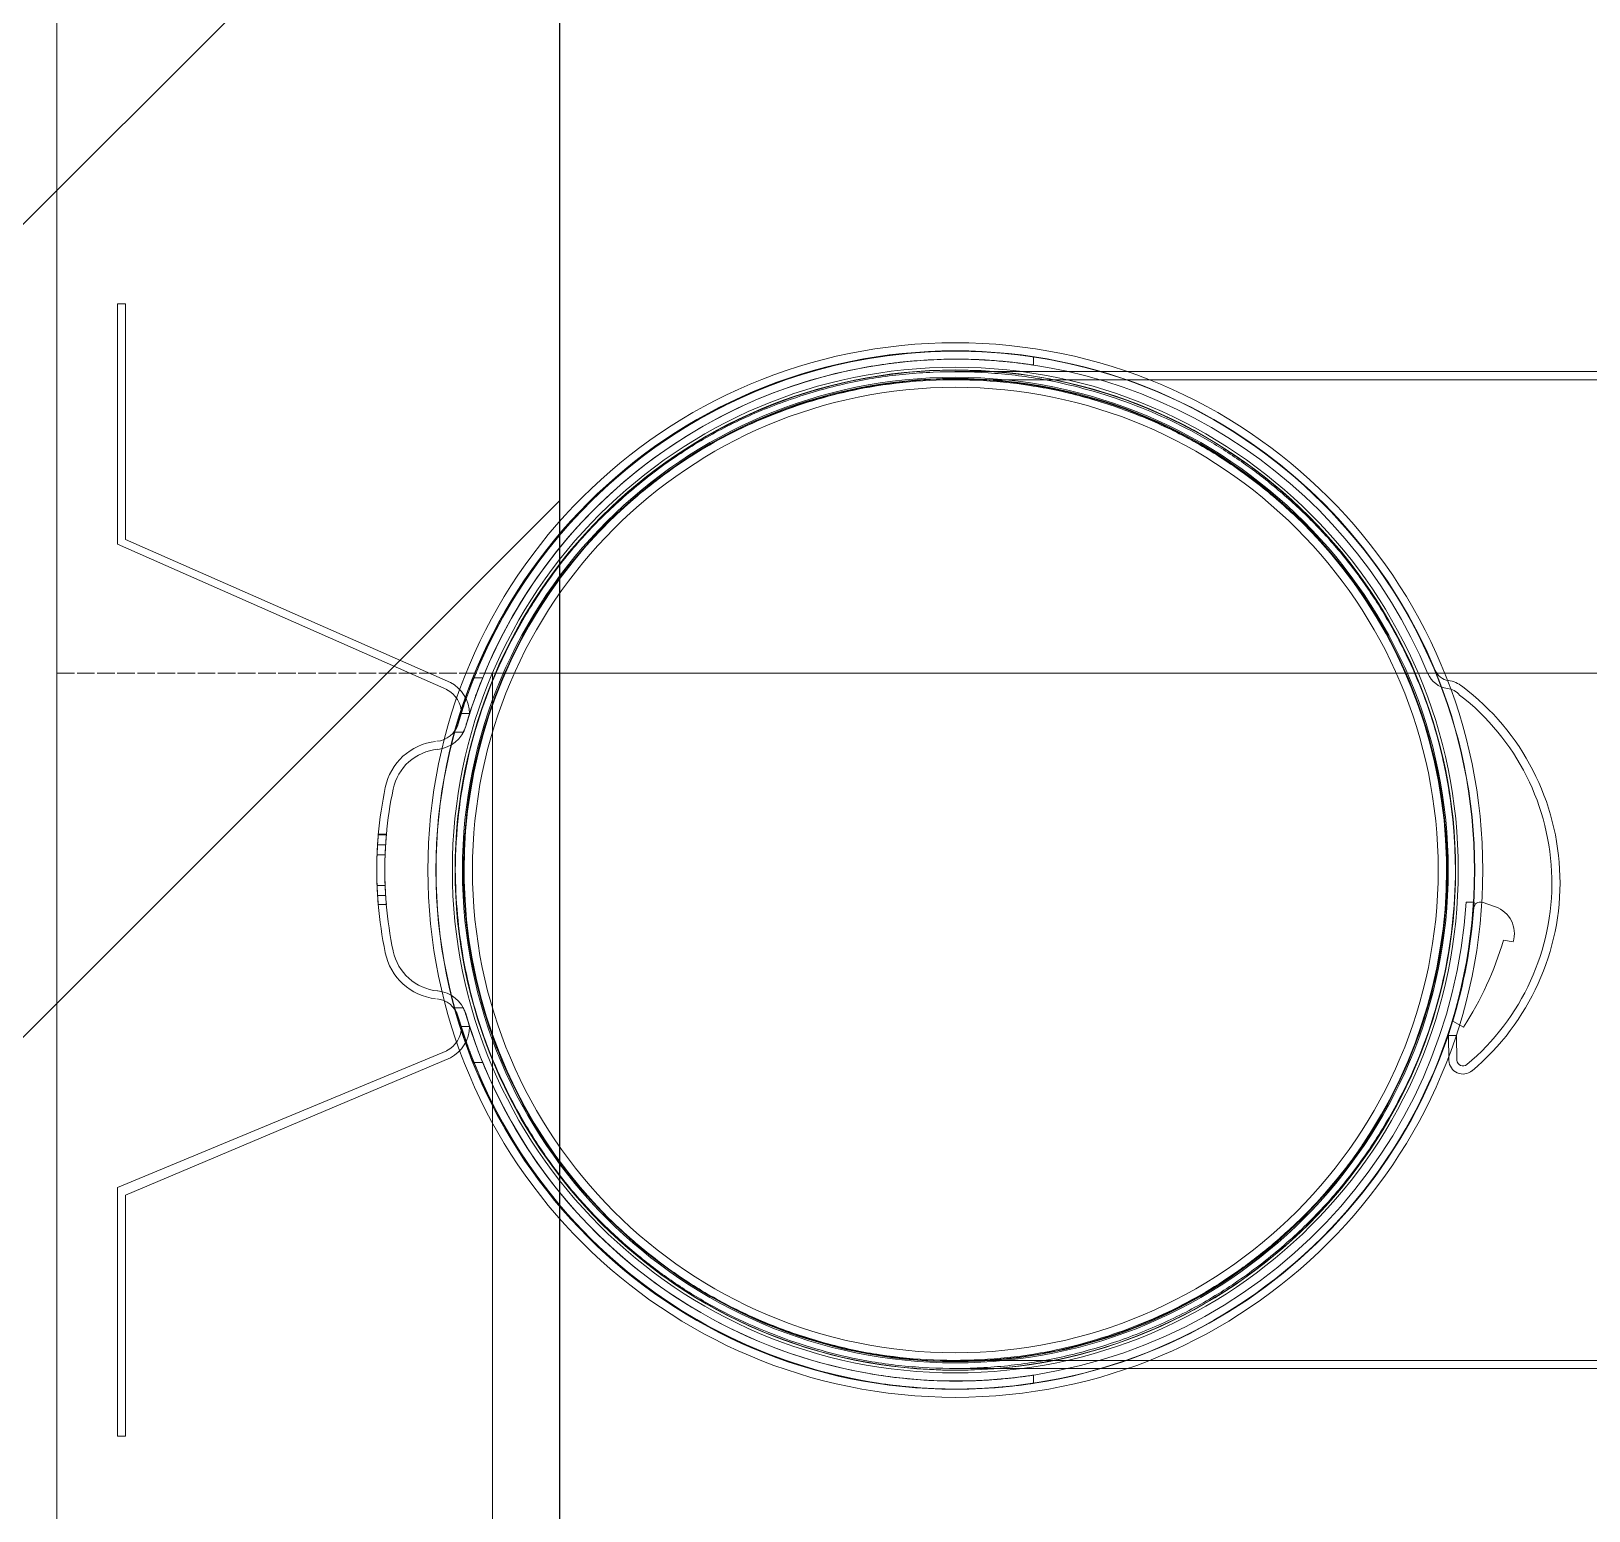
# Model space of a CAD drawing. Header units: millimetres. Extents: x 2179 to 48742, y 3478 to 161002.
# Drawn here: x 38187.2 to 38342.1, y 152698.1 to 152845.2 of the extents above; entities that cross this region are included whole.
import ezdxf

# ---------------------------------------------------------------- set-up
doc = ezdxf.new("R2010")
doc.units = ezdxf.units.MM
doc.linetypes.add('1_Čerchovaná 1_0mm', pattern=[2.4, 1.2, -0.6, 0, -0.6])
doc.linetypes.add('3_Čárkovaná 1_0mm', pattern=[2, 1, -1])
for name, color, linetype, lineweight in [('A-DETL-MBND', 7, '3_Čárkovaná 1_0mm', 9), ('A-FLOR', 7, 'Continuous', 9), ('A-WALL', 7, 'Continuous', 9), ('A-WALL-1', 7, 'Continuous', 25)]:
    doc.layers.add(name, color=color, linetype=linetype, lineweight=lineweight)
for name, color, linetype, lineweight, true_color in [('A-GENM-1', 7, 'Continuous', 9, 0x646464), ('A-GENM-2', 7, '1_Čerchovaná 1_0mm', 9, 0x646464), ('A-WALL-PATT-1', 9, 'Continuous', 9, 0x808080)]:
    doc.layers.add(name, color=color, linetype=linetype, lineweight=lineweight, true_color=true_color)

# ---------------------------------------------------------------- blocks, each defined once
blk = doc.blocks.new('Construction_Roof-Accessories_Lindab_Round- - Lindab Round Downpipe System 150_100 High Build Polyester 001 Antique White-815811-1NP _ stroje')
at = {"layer": 'A-GENM-1'}
for p, q in [((200115, 152818.08), (200114.2, 152818.08)), ((200114.2, 152805.58), (200114.2, 152818.08)), ((200115, 152818.08), (200115, 152805.58)), ((200205.26, 152812), (200205.26, 152812.81)), ((200114.2, 152794.18), (200114.2, 152805.58)), ((200114.2, 152805.58), (200114.2, 152794.18)), ((200115, 152805.58), (200115, 152794.65)), ((200115, 152794.65), (200115, 152805.58)), ((200146.94, 152779.73), (200114.2, 152794.18)), ((200114.2, 152794.18), (200146.94, 152779.73)), ((200115, 152794.65), (200147.31, 152780.44)), ((200147.31, 152780.44), (200115, 152794.65)), ((200149.65, 152780.9), (200150.51, 152780.9)), ((200150.51, 152780.9), (200149.65, 152780.9)), ((200149.22, 152777.34), (200148.38, 152777.34)), ((200148.38, 152777.34), (200149.22, 152777.34)), ((200149.22, 152777.34), (200148.42, 152777.34)), ((200148.42, 152777.34), (200149.22, 152777.34)), ((200147.63, 152775.48), (200148.58, 152775.48)), ((200147.63, 152775.48), (200148.58, 152775.48)), ((200148.58, 152775.48), (200147.63, 152775.48)), ((200148.58, 152775.48), (200147.63, 152775.48)), ((200140.87, 152764.3), (200140.07, 152764.3)), ((200140.87, 152764.3), (200140.07, 152764.3)), ((200140.95, 152765.3), (200140.14, 152765.3)), ((200140.14, 152765.28), (200140.95, 152765.28)), ((200140.95, 152765.35), (200140.15, 152765.35)), ((200140.82, 152763.29), (200140.02, 152763.29)), ((200140.82, 152763.29), (200140.02, 152763.29)), ((200140.82, 152763.29), (200140.02, 152763.29)), ((200140.82, 152763.29), (200140.02, 152763.29)), ((200140.82, 152760.26), (200140.02, 152760.26)), ((200140.82, 152760.26), (200140.02, 152760.26)), ((200140.02, 152760.25), (200140.82, 152760.25)), ((200140.02, 152760.25), (200140.82, 152760.25)), ((200140.07, 152759.26), (200140.87, 152759.26)), ((200140.07, 152759.26), (200140.87, 152759.26)), ((200140.13, 152758.37), (200140.94, 152758.37)), ((200140.94, 152758.37), (200140.13, 152758.37)), ((200140.14, 152758.35), (200140.94, 152758.35)), ((200248.28, 152758.59), (200249.09, 152758.59)), ((200249.09, 152758.59), (200248.28, 152758.59)), ((200249.86, 152758.58), (200251.19, 152758.11)), ((200251.19, 152758.11), (200249.86, 152758.58)), ((200252.96, 152754.64), (200251.99, 152754.81)), ((200251.99, 152754.81), (200252.96, 152754.64)), ((200148.58, 152748.08), (200147.63, 152748.08)), ((200148.58, 152748.08), (200147.63, 152748.08)), ((200147.63, 152748.08), (200148.58, 152748.08)), ((200147.63, 152748.08), (200148.58, 152748.08)), ((200148.38, 152746.21), (200149.22, 152746.21)), ((200149.22, 152746.21), (200148.38, 152746.21)), ((200148.42, 152746.21), (200149.22, 152746.21)), ((200149.22, 152746.21), (200148.42, 152746.21)), ((200246.56, 152742.83), (200246.53, 152745.34)), ((200246.53, 152745.34), (200247.33, 152745.34)), ((200247.33, 152745.34), (200246.53, 152745.34)), ((200246.53, 152745.34), (200246.56, 152742.83)), ((200248.02, 152746.17), (200246.95, 152746.74)), ((200246.95, 152746.74), (200248.02, 152746.17)), ((200247.33, 152745.34), (200247.36, 152742.86)), ((200247.36, 152742.86), (200247.33, 152745.34)), ((200114.2, 152730.23), (200146.94, 152743.82)), ((200146.94, 152743.82), (200114.2, 152730.23)), ((200147.31, 152743.12), (200115, 152729.46)), ((200115, 152729.46), (200147.31, 152743.12)), ((200150.51, 152742.65), (200149.65, 152742.65)), ((200149.65, 152742.65), (200150.51, 152742.65)), ((200114.2, 152717.98), (200114.2, 152730.23)), ((200114.2, 152730.23), (200114.2, 152717.98)), ((200115, 152729.46), (200115, 152717.98)), ((200115, 152717.98), (200115, 152729.46)), ((200114.2, 152705.48), (200114.2, 152717.98)), ((200115, 152717.98), (200115, 152705.48)), ((200205.26, 152710.74), (200205.26, 152711.55)), ((200114.2, 152705.48), (200115, 152705.48))]:
    blk.add_line(p, q, dxfattribs=at)
at = {"layer": 'A-GENM-1', "flags": 128}
for points in [[(200147.78, 152761.78), (200147.82, 152763.76), (200147.94, 152765.75), (200148.14, 152767.73), (200148.42, 152769.7), (200148.77, 152771.65), (200149.2, 152773.59), (200149.72, 152775.52), (200150.3, 152777.42), (200150.97, 152779.29), (200151.7, 152781.14), (200152.52, 152782.95), (200153.4, 152784.73), (200154.35, 152786.48), (200155.37, 152788.19), (200156.46, 152789.85), (200157.62, 152791.47), (200158.84, 152793.04), (200160.12, 152794.56), (200161.46, 152796.03), (200162.86, 152797.44), (200164.31, 152798.8), (200165.82, 152800.1), (200167.38, 152801.33), (200168.98, 152802.5), (200170.63, 152803.61), (200172.33, 152804.65), (200174.06, 152805.62), (200175.84, 152806.53), (200177.64, 152807.36), (200179.48, 152808.11), (200181.35, 152808.8), (200183.24, 152809.41), (200185.16, 152809.94), (200187.09, 152810.39), (200189.05, 152810.77), (200191.01, 152811.07), (200192.99, 152811.29), (200194.97, 152811.43), (200196.96, 152811.49), (200198.95, 152811.47), (200200.94, 152811.37), (200202.92, 152811.2), (200204.89, 152810.94), (200206.85, 152810.61), (200208.79, 152810.19), (200210.72, 152809.7), (200212.63, 152809.14), (200214.51, 152808.49), (200216.36, 152807.78), (200218.19, 152806.98), (200219.98, 152806.12), (200221.73, 152805.19), (200223.45, 152804.18), (200225.13, 152803.11), (200226.76, 152801.97), (200228.34, 152800.77), (200229.87, 152799.51), (200231.36, 152798.18), (200232.79, 152796.8), (200234.16, 152795.36), (200235.47, 152793.87), (200236.73, 152792.32), (200237.92, 152790.73), (200239.04, 152789.09), (200240.1, 152787.41), (200241.09, 152785.68), (200242.01, 152783.92), (200242.86, 152782.12), (200243.64, 152780.29), (200244.34, 152778.43), (200244.97, 152776.54), (200245.52, 152774.63), (200246, 152772.7), (200246.4, 152770.76), (200246.72, 152768.79), (200246.96, 152766.82), (200247.12, 152764.84), (200247.2, 152762.85), (200247.21, 152761.78)], [(200148.66, 152761.78), (200148.7, 152763.73), (200148.82, 152765.68), (200149.01, 152767.62), (200149.29, 152769.56), (200149.64, 152771.48), (200150.06, 152773.38), (200150.57, 152775.27), (200151.14, 152777.14), (200151.79, 152778.98), (200152.52, 152780.79), (200153.32, 152782.58), (200154.18, 152784.33), (200155.12, 152786.04), (200156.12, 152787.72), (200157.19, 152789.35), (200158.33, 152790.94), (200159.53, 152792.48), (200160.78, 152793.98), (200162.1, 152795.42), (200163.47, 152796.81), (200164.9, 152798.14), (200166.38, 152799.41), (200167.91, 152800.63), (200169.49, 152801.78), (200171.11, 152802.87), (200172.78, 152803.89), (200174.48, 152804.85), (200176.22, 152805.73), (200178, 152806.55), (200179.8, 152807.29), (200181.64, 152807.96), (200183.5, 152808.56), (200185.38, 152809.08), (200187.28, 152809.53), (200189.2, 152809.9), (200191.13, 152810.19), (200193.07, 152810.41), (200195.02, 152810.55), (200196.97, 152810.61), (200198.92, 152810.59), (200200.87, 152810.49), (200202.82, 152810.32), (200204.76, 152810.07), (200206.68, 152809.74), (200208.59, 152809.33), (200210.49, 152808.85), (200212.36, 152808.29), (200214.21, 152807.66), (200216.03, 152806.96), (200217.82, 152806.18), (200219.58, 152805.33), (200221.3, 152804.41), (200222.99, 152803.43), (200224.63, 152802.38), (200226.24, 152801.26), (200227.79, 152800.08), (200229.3, 152798.84), (200230.76, 152797.53), (200232.16, 152796.18), (200233.51, 152794.76), (200234.8, 152793.3), (200236.03, 152791.78), (200237.2, 152790.21), (200238.3, 152788.6), (200239.34, 152786.95), (200240.32, 152785.26), (200241.22, 152783.53), (200242.06, 152781.76), (200242.82, 152779.96), (200243.51, 152778.14), (200244.13, 152776.28), (200244.67, 152774.41), (200245.14, 152772.51), (200245.53, 152770.6), (200245.84, 152768.67), (200246.08, 152766.73), (200246.24, 152764.78), (200246.32, 152762.83), (200246.33, 152761.78)], [(200197.44, 152811.34), (200197.85, 152811.34), (200198.43, 152811.34), (200199.19, 152811.34), (200200.12, 152811.34), (200201.23, 152811.34), (200202.51, 152811.34), (200203.96, 152811.34), (200205.58, 152811.34), (200207.36, 152811.34), (200209.31, 152811.34), (200211.41, 152811.34), (200213.68, 152811.34), (200216.09, 152811.34), (200218.66, 152811.34), (200221.36, 152811.34), (200224.21, 152811.34), (200227.19, 152811.34), (200230.31, 152811.34), (200233.55, 152811.34), (200236.91, 152811.34), (200240.39, 152811.34), (200243.97, 152811.34), (200247.66, 152811.34), (200251.45, 152811.34), (200255.33, 152811.34), (200259.3, 152811.34), (200263.34, 152811.34)], [(200197.44, 152810.54), (200197.85, 152810.54), (200198.43, 152810.54), (200199.19, 152810.54), (200200.12, 152810.54), (200201.23, 152810.54), (200202.51, 152810.54), (200203.96, 152810.54), (200205.58, 152810.54), (200207.36, 152810.54), (200209.31, 152810.54), (200211.41, 152810.54), (200213.68, 152810.54), (200216.09, 152810.54), (200218.66, 152810.54), (200221.36, 152810.54), (200224.21, 152810.54), (200227.19, 152810.54), (200230.31, 152810.54), (200233.55, 152810.54), (200236.91, 152810.54), (200240.39, 152810.54), (200243.97, 152810.54), (200247.66, 152810.54), (200251.45, 152810.54), (200255.33, 152810.54), (200259.3, 152810.54), (200263.34, 152810.54)], [(200247.21, 152761.78), (200247.18, 152759.79), (200247.06, 152757.8), (200246.86, 152755.82), (200246.58, 152753.86), (200246.22, 152751.9), (200245.79, 152749.96), (200245.28, 152748.04), (200244.69, 152746.14), (200244.03, 152744.26), (200243.29, 152742.42), (200242.48, 152740.6), (200241.6, 152738.82), (200240.64, 152737.07), (200239.62, 152735.37), (200238.53, 152733.7), (200237.38, 152732.09), (200236.16, 152730.51), (200234.88, 152728.99), (200233.53, 152727.52), (200232.14, 152726.11), (200230.68, 152724.75), (200229.17, 152723.46), (200227.62, 152722.22), (200226.01, 152721.05), (200224.36, 152719.94), (200222.67, 152718.9), (200220.93, 152717.93), (200219.16, 152717.03), (200217.35, 152716.2), (200215.51, 152715.44), (200213.65, 152714.75), (200211.75, 152714.15), (200209.84, 152713.61), (200207.9, 152713.16), (200205.95, 152712.78), (200203.98, 152712.48), (200202.01, 152712.26), (200200.02, 152712.12), (200198.03, 152712.06), (200196.05, 152712.08), (200194.06, 152712.18), (200192.08, 152712.36), (200190.11, 152712.61), (200188.15, 152712.95), (200186.2, 152713.36), (200184.27, 152713.85), (200182.37, 152714.42), (200180.49, 152715.06), (200178.63, 152715.78), (200176.81, 152716.57), (200175.02, 152717.43), (200173.26, 152718.37), (200171.54, 152719.37), (200169.87, 152720.44), (200168.24, 152721.58), (200166.65, 152722.78), (200165.12, 152724.05), (200163.64, 152725.37), (200162.21, 152726.75), (200160.84, 152728.19), (200159.52, 152729.69), (200158.27, 152731.23), (200157.08, 152732.82), (200155.95, 152734.46), (200154.9, 152736.15), (200153.9, 152737.87), (200152.98, 152739.63), (200152.13, 152741.43), (200151.36, 152743.26), (200150.65, 152745.12), (200150.02, 152747.01), (200149.47, 152748.92), (200149, 152750.85), (200148.6, 152752.8), (200148.28, 152754.76), (200148.04, 152756.73), (200147.87, 152758.72), (200147.79, 152760.7), (200147.78, 152761.78)], [(200246.33, 152761.78), (200246.29, 152759.82), (200246.18, 152757.87), (200245.98, 152755.93), (200245.71, 152754), (200245.36, 152752.07), (200244.93, 152750.17), (200244.43, 152748.28), (200243.85, 152746.41), (200243.2, 152744.57), (200242.48, 152742.76), (200241.68, 152740.98), (200240.81, 152739.23), (200239.88, 152737.51), (200238.87, 152735.84), (200237.8, 152734.2), (200236.67, 152732.61), (200235.47, 152731.07), (200234.21, 152729.58), (200232.89, 152728.13), (200231.52, 152726.75), (200230.09, 152725.41), (200228.61, 152724.14), (200227.08, 152722.92), (200225.5, 152721.77), (200223.88, 152720.68), (200222.22, 152719.66), (200220.51, 152718.71), (200218.77, 152717.82), (200217, 152717.01), (200215.19, 152716.26), (200213.36, 152715.59), (200211.5, 152714.99), (200209.62, 152714.47), (200207.72, 152714.02), (200205.8, 152713.65), (200203.87, 152713.36), (200201.93, 152713.14), (200199.98, 152713.01), (200198.02, 152712.95), (200196.07, 152712.96), (200194.12, 152713.06), (200192.18, 152713.23), (200190.24, 152713.49), (200188.31, 152713.81), (200186.4, 152714.22), (200184.51, 152714.7), (200182.64, 152715.26), (200180.79, 152715.89), (200178.97, 152716.59), (200177.18, 152717.37), (200175.42, 152718.22), (200173.69, 152719.14), (200172.01, 152720.12), (200170.36, 152721.18), (200168.76, 152722.29), (200167.2, 152723.48), (200165.7, 152724.72), (200164.24, 152726.02), (200162.84, 152727.38), (200161.49, 152728.79), (200160.2, 152730.26), (200158.97, 152731.77), (200157.8, 152733.34), (200156.69, 152734.95), (200155.65, 152736.6), (200154.68, 152738.3), (200153.77, 152740.03), (200152.94, 152741.79), (200152.18, 152743.59), (200151.49, 152745.42), (200150.87, 152747.27), (200150.33, 152749.15), (200149.86, 152751.04), (200149.47, 152752.96), (200149.15, 152754.88), (200148.92, 152756.82), (200148.76, 152758.77), (200148.68, 152760.72), (200148.66, 152761.78)], [(200261.65, 152713.01), (200257.64, 152713.01), (200253.71, 152713.01), (200249.87, 152713.01), (200246.12, 152713.01), (200242.47, 152713.01), (200238.93, 152713.01), (200235.5, 152713.01), (200232.19, 152713.01), (200229, 152713.01), (200225.94, 152713.01), (200223.01, 152713.01), (200220.22, 152713.01), (200217.57, 152713.01), (200215.07, 152713.01), (200212.72, 152713.01), (200210.52, 152713.01), (200208.48, 152713.01), (200206.6, 152713.01), (200204.89, 152713.01), (200203.34, 152713.01), (200201.96, 152713.01), (200200.75, 152713.01), (200199.71, 152713.01), (200198.85, 152713.01), (200198.16, 152713.01), (200197.66, 152713.01), (200197.44, 152713.01)], [(200261.65, 152712.21), (200257.64, 152712.21), (200253.71, 152712.21), (200249.87, 152712.21), (200246.12, 152712.21), (200242.47, 152712.21), (200238.93, 152712.21), (200235.5, 152712.21), (200232.19, 152712.21), (200229, 152712.21), (200225.94, 152712.21), (200223.01, 152712.21), (200220.22, 152712.21), (200217.57, 152712.21), (200215.07, 152712.21), (200212.72, 152712.21), (200210.52, 152712.21), (200208.48, 152712.21), (200206.6, 152712.21), (200204.89, 152712.21), (200203.34, 152712.21), (200201.96, 152712.21), (200200.75, 152712.21), (200199.71, 152712.21), (200198.85, 152712.21), (200198.16, 152712.21), (200197.66, 152712.21), (200197.44, 152712.21)]]:
    blk.add_lwpolyline(points, dxfattribs=at)
at = {"layer": 'A-GENM-1'}
for centre, radius, start, end in [((200197.5, 152761.78), 52.43, 90, 270), ((200197.5, 152761.78), 52.43, 90, 270), ((200197.5, 152761.78), 52.43, 0, 180), ((200197.5, 152761.78), 51.63, 90, 270), ((200197.5, 152761.78), 51.63, 90, 270), ((200197.5, 152761.78), 51.61, 0, 180), ((200197.58, 152761.78), 51.6, 22.6069, 163.6319), ((200197.58, 152761.78), 51.6, 22.6069, 163.6319), ((200197.5, 152761.78), 52.43, 270, 90), ((200197.5, 152761.78), 52.43, 270, 90), ((200197.5, 152761.78), 51.63, 270, 90), ((200197.5, 152761.78), 51.63, 270, 90), ((200197.58, 152761.78), 50.8, 22.6069, 163.6319), ((200197.58, 152761.78), 50.8, 22.6069, 163.6319), ((200197.58, 152761.78), 51.6, 99.8425, 158.2433), ((200197.58, 152761.78), 51.6, 99.8425, 158.2402), ((200197.5, 152761.78), 50, 0, 180), ((200197.5, 152761.78), 50, 0, 180), ((200197.5, 152761.78), 49.73, 0, 180), ((200197.5, 152761.78), 49, 0, 180), ((200197.5, 152761.78), 49, 0, 180), ((200197.5, 152761.78), 49, 0, 180), ((200197.5, 152761.78), 49, 0, 180), ((200197.5, 152761.78), 48.88, 0, 180), ((200197.58, 152761.78), 50.8, 99.9991, 157.8828), ((200197.58, 152761.78), 50.8, 99.9991, 157.8796), ((200197.5, 152761.78), 48, 0, 180), ((200197.5, 152761.78), 48, 0, 180), ((200246.72, 152782.24), 2.42, 202.6069, 262.7277), ((200246.72, 152782.24), 2.42, 202.6069, 262.7277), ((200246.72, 152782.24), 1.62, 202.6069, 262.7277), ((200246.72, 152782.24), 1.62, 202.6069, 262.7277), ((200145.62, 152777.26), 2.8, 1.735, 62), ((200145.62, 152777.26), 2.8, 1.735, 62), ((200145.62, 152777.26), 3.6, 1.3494, 62), ((200145.62, 152777.26), 3.6, 1.3494, 62), ((200246.17, 152777.92), 1.93, 40.9013, 82.7277), ((200246.17, 152777.92), 1.93, 40.9013, 82.7277), ((200246.17, 152777.92), 2.73, 50.6428, 82.7277), ((200246.17, 152777.92), 2.73, 50.6428, 82.7277), ((200233.2, 152760.55), 24.41, 309.9217, 52.9605), ((200233.2, 152760.55), 24.41, 309.9217, 52.9605), ((200233.22, 152760.52), 23.58, 309.9217, 52.3233), ((200233.22, 152760.52), 23.58, 309.9217, 52.3233), ((200145.74, 152777), 2.43, 275.4087, 343.6319), ((200145.74, 152777), 2.43, 275.4087, 343.6319), ((200145.74, 152777), 3.23, 275.4087, 343.6319), ((200145.74, 152777), 3.23, 275.4087, 343.6319), ((200146.51, 152768.81), 5.8, 96.6319, 168.2893), ((200146.51, 152768.81), 5.8, 96.6319, 168.2893), ((200146.51, 152768.81), 5, 95.4087, 168.2893), ((200146.51, 152768.81), 5, 95.4087, 168.2893), ((200180.44, 152761.78), 40.45, 168.2893, 175.0251), ((200180.44, 152761.78), 40.45, 168.2893, 175.0251), ((200180.44, 152761.78), 39.65, 168.2893, 174.9244), ((200180.44, 152761.78), 39.65, 168.2893, 174.9244), ((200197.5, 152761.78), 52.43, 180, 0), ((200197.5, 152761.78), 51.61, 180, 0), ((200197.5, 152761.78), 50, 180, 0), ((200197.5, 152761.78), 50, 180, 360), ((200197.5, 152761.78), 49.73, 180, 360), ((200197.5, 152761.78), 49, 180, 360), ((200197.5, 152761.78), 49, 180, 360), ((200197.5, 152761.78), 49, 180, 0), ((200197.5, 152761.78), 49, 180, 0), ((200197.5, 152761.78), 48.88, 180, 360), ((200197.5, 152761.78), 48, 180, 360), ((200197.5, 152761.78), 48, 180, 360), ((200180.44, 152761.78), 40.45, 184.8317, 191.7107), ((200180.44, 152761.78), 40.45, 184.8317, 191.7107), ((200180.44, 152761.78), 39.65, 184.9295, 191.7107), ((200180.44, 152761.78), 39.65, 184.9295, 191.7107), ((200197.58, 152761.78), 51.6, 196.3221, 356.4587), ((200197.58, 152761.78), 51.6, 196.3221, 356.4587), ((200197.58, 152761.78), 50.8, 196.3148, 356.4029), ((200197.58, 152761.78), 50.8, 196.3148, 356.4029), ((200197.58, 152761.78), 51.6, 343.0626, 355.8478), ((200197.58, 152761.78), 51.6, 343.0626, 355.8478), ((200249.66, 152757.99), 0.615, 70.8844, 175.8478), ((200249.66, 152757.99), 0.615, 70.8844, 175.8478), ((200250.27, 152755.46), 2.81, 343.1156, 70.8844), ((200250.27, 152755.46), 2.81, 343.1156, 70.8844), ((200219.97, 152764.28), 33.39, 327.1507, 343.52), ((200219.97, 152764.28), 33.39, 327.1507, 343.52), ((200146.51, 152754.74), 5.8, 191.7107, 263.3681), ((200146.51, 152754.74), 5.8, 191.7107, 263.3681), ((200146.51, 152754.74), 5, 191.7107, 264.5913), ((200146.51, 152754.74), 5, 191.7107, 264.5913), ((200145.74, 152746.55), 2.43, 17.3179, 84.5913), ((200145.74, 152746.55), 2.43, 17.3179, 84.5913), ((200145.74, 152746.55), 3.23, 17.1854, 84.5913), ((200145.74, 152746.55), 3.23, 17.1854, 84.5913), ((200145.62, 152746.29), 2.8, 298, 358.265), ((200145.62, 152746.29), 2.8, 298, 358.265), ((200145.62, 152746.29), 3.6, 298, 358.6506), ((200145.62, 152746.29), 3.6, 298, 358.6506), ((200197.58, 152761.78), 51.6, 201.7552, 260.1575), ((200197.58, 152761.78), 51.6, 201.7583, 260.1575), ((200197.58, 152761.78), 50.8, 202.1157, 260.0009), ((200197.58, 152761.78), 50.8, 202.1189, 260.0009), ((200247.96, 152742.9), 1.4, 182.9493, 309.9217), ((200247.96, 152742.9), 1.4, 182.9493, 309.9217), ((200247.96, 152742.9), 0.601, 184.0783, 309.9217), ((200247.96, 152742.9), 0.601, 184.0783, 309.9217)]:
    blk.add_arc(centre, radius, start, end, dxfattribs=at)
for points, knots in [([(200188.76, 152812.62), (200189.74, 152812.79), (200191.67, 152813.07), (200194.39, 152813.3), (200197.03, 152813.4), (200199.41, 152813.36), (200201.45, 152813.25), (200203.12, 152813.09), (200204.33, 152812.94), (200205.16, 152812.82), (200205.36, 152812.79), (200204.83, 152812.87), (200203.71, 152813.02), (200202.51, 152813.15), (200201.41, 152813.24), (200200.16, 152813.32), (200198.37, 152813.39), (200194.66, 152813.38), (200191.22, 152813.05), (200188.76, 152812.62)], [0, 0, 0, 0, 0.055556, 0.111111, 0.166667, 0.222222, 0.277778, 0.333333, 0.388889, 0.444444, 0.513889, 0.583333, 0.652778, 0.6875, 0.722222, 0.756944, 0.791667, 0.861111, 1, 1, 1, 1]), ([(200188.76, 152811.81), (200189.74, 152811.98), (200191.67, 152812.26), (200194.39, 152812.5), (200197.02, 152812.6), (200199.4, 152812.56), (200201.44, 152812.44), (200203.12, 152812.28), (200204.33, 152812.13), (200205.16, 152812.01), (200205.36, 152811.98), (200204.83, 152812.06), (200203.71, 152812.21), (200202.51, 152812.34), (200201.41, 152812.44), (200200.17, 152812.52), (200198.38, 152812.59), (200194.66, 152812.58), (200191.22, 152812.24), (200188.76, 152811.81)], [0, 0, 0, 0, 0.055556, 0.111111, 0.166667, 0.222222, 0.277778, 0.333333, 0.388889, 0.444444, 0.513889, 0.583333, 0.652778, 0.6875, 0.722222, 0.756944, 0.791667, 0.861111, 1, 1, 1, 1]), ([(200147.79, 152761.78), (200147.83, 152765.53), (200148.64, 152772.76), (200151.48, 152781.12), (200154.95, 152787.57), (200158.02, 152792.08), (200161.48, 152796.09), (200165.5, 152799.83), (200169.89, 152803.13), (200174.46, 152805.83), (200179.44, 152808.06), (200184.67, 152809.77), (200189.88, 152810.87), (200195.28, 152811.38), (200200.78, 152811.31), (200205.76, 152810.73), (200210.29, 152809.71), (200214.48, 152808.39), (200218.53, 152806.72), (200222.34, 152804.75), (200225.96, 152802.45), (200229.44, 152799.79), (200232.68, 152796.84), (200235.59, 152793.7), (200238.2, 152790.3), (200240.57, 152786.6), (200242.61, 152782.72), (200244.83, 152777.44), (200246.66, 152770.61), (200247.2, 152764.78), (200247.23, 152761.78)], [-1, -1, -1, -1, -0.930556, -0.861111, -0.826389, -0.791667, -0.756944, -0.722222, -0.6875, -0.652778, -0.618056, -0.583333, -0.548611, -0.513889, -0.479167, -0.444444, -0.416667, -0.388889, -0.361111, -0.333333, -0.305556, -0.277778, -0.25, -0.222222, -0.194444, -0.166667, -0.138889, -0.111111, -0.055556, 0, 0, 0, 0]), ([(200246.42, 152761.78), (200246.38, 152765.47), (200245.58, 152772.59), (200242.77, 152780.8), (200239.34, 152787.15), (200236.3, 152791.59), (200232.89, 152795.53), (200228.94, 152799.2), (200224.62, 152802.43), (200220.13, 152805.09), (200215.23, 152807.29), (200210.08, 152808.97), (200204.95, 152810.06), (200199.64, 152810.57), (200194.23, 152810.52), (200189.33, 152809.95), (200184.87, 152808.95), (200180.76, 152807.66), (200176.77, 152806.02), (200173.02, 152804.09), (200169.46, 152801.82), (200166.04, 152799.19), (200162.85, 152796.28), (200159.99, 152793.19), (200157.42, 152789.84), (200155.11, 152786.2), (200153.11, 152782.39), (200150.94, 152777.19), (200149.15, 152770.47), (200148.62, 152764.73), (200148.59, 152761.78)], [-1, -1, -1, -1, -0.930556, -0.861111, -0.826389, -0.791667, -0.756944, -0.722222, -0.6875, -0.652778, -0.618056, -0.583333, -0.548611, -0.513889, -0.479167, -0.444444, -0.416667, -0.388889, -0.361111, -0.333333, -0.305556, -0.277778, -0.25, -0.222222, -0.194444, -0.166667, -0.138889, -0.111111, -0.055556, 0, 0, 0, 0]), ([(200149.65, 152780.91), (200149.57, 152780.7), (200149.41, 152780.3), (200149.23, 152779.81), (200149.11, 152779.47), (200149.03, 152779.26), (200148.99, 152779.15), (200148.98, 152779.14), (200148.99, 152779.15)], [-1, -1, -1, -1, -0.785714, -0.571429, -0.428571, -0.285714, -0.142857, 0, 0, 0, 0]), ([(200148.99, 152779.15), (200148.98, 152779.13), (200148.99, 152779.16), (200149.05, 152779.31), (200149.12, 152779.5), (200149.21, 152779.76), (200149.39, 152780.23), (200149.54, 152780.63), (200149.65, 152780.91)], [-1, -1, -1, -1, -0.785714, -0.678571, -0.571429, -0.428571, -0.285714, 0, 0, 0, 0]), ([(200149.84, 152779.15), (200149.83, 152779.13), (200149.84, 152779.16), (200149.9, 152779.32), (200149.97, 152779.5), (200150.07, 152779.76), (200150.25, 152780.23), (200150.4, 152780.63), (200150.52, 152780.91)], [-1, -1, -1, -1, -0.785714, -0.678571, -0.571429, -0.428571, -0.285714, 0, 0, 0, 0]), ([(200150.52, 152780.91), (200150.43, 152780.7), (200150.27, 152780.3), (200150.09, 152779.81), (200149.96, 152779.48), (200149.88, 152779.26), (200149.84, 152779.15), (200149.84, 152779.14), (200149.84, 152779.15)], [-1, -1, -1, -1, -0.785714, -0.571429, -0.428571, -0.285714, -0.142857, 0, 0, 0, 0]), ([(200148.57, 152777.94), (200148.48, 152777.67), (200148.35, 152777.25), (200148.18, 152776.69), (200148.1, 152776.44), (200148.07, 152776.32)], [-1, -1, -1, -1, -0.5, -0.25, 0, 0, 0, 0]), ([(200148.07, 152776.32), (200148.1, 152776.44), (200148.18, 152776.69), (200148.35, 152777.25), (200148.48, 152777.67), (200148.57, 152777.94)], [-1, -1, -1, -1, -0.75, -0.5, 0, 0, 0, 0]), ([(200148.99, 152779.15), (200148.99, 152779.16), (200148.99, 152779.16), (200148.96, 152779.06), (200148.89, 152778.87), (200148.77, 152778.53), (200148.65, 152778.19), (200148.57, 152777.94)], [-1, -1, -1, -1, -0.833333, -0.666667, -0.5, -0.333333, 0, 0, 0, 0]), ([(200148.57, 152777.94), (200148.65, 152778.19), (200148.77, 152778.53), (200148.89, 152778.87), (200148.96, 152779.06), (200148.99, 152779.16), (200148.99, 152779.16), (200148.99, 152779.15)], [-1, -1, -1, -1, -0.666667, -0.5, -0.333333, -0.166667, 0, 0, 0, 0]), ([(200149.42, 152777.94), (200149.35, 152777.75), (200149.23, 152777.36), (200149.06, 152776.84), (200148.93, 152776.41), (200148.87, 152776.19), (200148.84, 152776.09)], [-1, -1, -1, -1, -0.7, -0.4, -0.2, 0, 0, 0, 0]), ([(200148.84, 152776.09), (200148.88, 152776.25), (200148.98, 152776.58), (200149.18, 152777.23), (200149.33, 152777.69), (200149.42, 152777.94)], [-1, -1, -1, -1, -0.7, -0.4, 0, 0, 0, 0]), ([(200149.84, 152779.15), (200149.84, 152779.16), (200149.84, 152779.16), (200149.8, 152779.05), (200149.74, 152778.87), (200149.62, 152778.52), (200149.5, 152778.19), (200149.42, 152777.94)], [-1, -1, -1, -1, -0.833333, -0.666667, -0.5, -0.333333, 0, 0, 0, 0]), ([(200149.42, 152777.94), (200149.5, 152778.19), (200149.62, 152778.52), (200149.74, 152778.87), (200149.8, 152779.05), (200149.84, 152779.16), (200149.84, 152779.16), (200149.84, 152779.15)], [-1, -1, -1, -1, -0.666667, -0.5, -0.333333, -0.166667, 0, 0, 0, 0]), ([(200147.63, 152775.48), (200147.62, 152775.47), (200147.63, 152775.48), (200147.67, 152775.54), (200147.75, 152775.63), (200147.89, 152775.85), (200148, 152776.1), (200148.07, 152776.32)], [-1, -1, -1, -1, -0.85, -0.7, -0.55, -0.4, 0, 0, 0, 0]), ([(200148.07, 152776.32), (200148.03, 152776.19), (200147.96, 152776.01), (200147.86, 152775.82), (200147.79, 152775.7), (200147.72, 152775.6), (200147.67, 152775.53), (200147.64, 152775.49), (200147.63, 152775.48), (200147.63, 152775.48)], [-1, -1, -1, -1, -0.75, -0.625, -0.5, -0.375, -0.25, -0.125, 0, 0, 0, 0]), ([(200147.63, 152775.48), (200147.63, 152775.48), (200147.64, 152775.49), (200147.67, 152775.53), (200147.72, 152775.6), (200147.79, 152775.7), (200147.86, 152775.82), (200147.96, 152776.01), (200148.03, 152776.19), (200148.07, 152776.32)], [-1, -1, -1, -1, -0.875, -0.75, -0.625, -0.5, -0.375, -0.25, 0, 0, 0, 0]), ([(200148.07, 152776.32), (200148.02, 152776.15), (200147.93, 152775.94), (200147.81, 152775.72), (200147.73, 152775.61), (200147.68, 152775.54), (200147.64, 152775.5), (200147.63, 152775.48), (200147.63, 152775.48)], [-1, -1, -1, -1, -0.7, -0.55, -0.4, -0.3, -0.2, -0.1, -0.1, -0.1, -0.1]), ([(200148.58, 152775.48), (200148.58, 152775.47), (200148.59, 152775.48), (200148.62, 152775.55), (200148.67, 152775.64), (200148.74, 152775.81), (200148.8, 152775.99), (200148.84, 152776.09)], [-1, -1, -1, -1, -0.75, -0.625, -0.5, -0.25, 0, 0, 0, 0]), ([(200148.84, 152776.09), (200148.8, 152775.99), (200148.74, 152775.81), (200148.67, 152775.64), (200148.62, 152775.55), (200148.59, 152775.48), (200148.58, 152775.47), (200148.58, 152775.48)], [-1, -1, -1, -1, -0.75, -0.5, -0.375, -0.25, 0, 0, 0, 0]), ([(200140.15, 152765.35), (200140.15, 152765.35), (200140.13, 152765.19), (200140.09, 152764.65), (200140.06, 152764.12), (200140.02, 152763.49), (200140, 152762.88), (200139.99, 152762.39), (200139.99, 152761.88), (200139.99, 152761.29), (200140, 152760.65), (200140.02, 152760.09), (200140.05, 152759.59), (200140.07, 152759.16), (200140.1, 152758.81), (200140.12, 152758.55), (200140.13, 152758.39), (200140.13, 152758.36), (200140.14, 152758.35)], [-1, -1, -1, -1, -0.861111, -0.791667, -0.722222, -0.652778, -0.583333, -0.548611, -0.513889, -0.444444, -0.388889, -0.333333, -0.277778, -0.222222, -0.166667, -0.111111, -0.055556, 0, 0, 0, 0]), ([(200140.14, 152758.35), (200140.13, 152758.36), (200140.12, 152758.52), (200140.08, 152759.06), (200140.05, 152759.59), (200140.02, 152760.22), (200140, 152760.83), (200139.99, 152761.32), (200139.99, 152761.83), (200139.99, 152762.42), (200140.01, 152763.06), (200140.03, 152763.61), (200140.06, 152764.11), (200140.08, 152764.55), (200140.11, 152764.9), (200140.13, 152765.16), (200140.15, 152765.31), (200140.15, 152765.35), (200140.15, 152765.35)], [-1, -1, -1, -1, -0.861111, -0.791667, -0.722222, -0.652778, -0.583333, -0.548611, -0.513889, -0.444444, -0.388889, -0.333333, -0.277778, -0.222222, -0.166667, -0.111111, -0.055556, 0, 0, 0, 0]), ([(200140.02, 152763.29), (200140.02, 152763.44), (200140.04, 152763.7), (200140.05, 152763.95), (200140.06, 152764.1), (200140.06, 152764.21), (200140.07, 152764.3), (200140.07, 152764.3), (200140.06, 152764.18), (200140.05, 152763.95), (200140.03, 152763.69), (200140.02, 152763.4), (200140.01, 152763.1), (200140, 152762.79), (200140, 152762.47), (200139.99, 152762.13), (200139.99, 152761.78), (200139.99, 152761.42), (200140, 152761.08), (200140, 152760.77), (200140.01, 152760.45), (200140.02, 152760.16), (200140.03, 152759.91), (200140.04, 152759.7), (200140.05, 152759.52), (200140.06, 152759.38), (200140.07, 152759.29), (200140.07, 152759.26), (200140.07, 152759.27), (200140.06, 152759.32), (200140.06, 152759.4), (200140.05, 152759.49), (200140.05, 152759.59), (200140.04, 152759.81), (200140.03, 152760.06), (200140.02, 152760.26)], [-1, -1, -1, -1, -0.958333, -0.916667, -0.895833, -0.875, -0.833333, -0.791667, -0.75, -0.708333, -0.666667, -0.638889, -0.611111, -0.583333, -0.555556, -0.527778, -0.5, -0.472222, -0.444444, -0.416667, -0.388889, -0.361111, -0.333333, -0.305556, -0.277778, -0.25, -0.222222, -0.194444, -0.166667, -0.138889, -0.111111, -0.097222, -0.083333, -0.055556, 0, 0, 0, 0]), ([(200140.02, 152760.26), (200140.02, 152760.11), (200140.04, 152759.85), (200140.05, 152759.6), (200140.06, 152759.45), (200140.06, 152759.34), (200140.07, 152759.26), (200140.07, 152759.26), (200140.06, 152759.37), (200140.05, 152759.6), (200140.03, 152759.87), (200140.02, 152760.16), (200140.01, 152760.45), (200140, 152760.77), (200140, 152761.08), (200139.99, 152761.42), (200139.99, 152761.78), (200139.99, 152762.13), (200140, 152762.47), (200140, 152762.79), (200140.01, 152763.1), (200140.02, 152763.4), (200140.03, 152763.64), (200140.04, 152763.85), (200140.05, 152764.03), (200140.06, 152764.17), (200140.07, 152764.26), (200140.07, 152764.3), (200140.07, 152764.29), (200140.06, 152764.23), (200140.06, 152764.15), (200140.05, 152764.06), (200140.05, 152763.96), (200140.04, 152763.74), (200140.03, 152763.49), (200140.02, 152763.29)], [-1, -1, -1, -1, -0.958333, -0.916667, -0.895833, -0.875, -0.833333, -0.791667, -0.75, -0.708333, -0.666667, -0.638889, -0.611111, -0.583333, -0.555556, -0.527778, -0.5, -0.472222, -0.444444, -0.416667, -0.388889, -0.361111, -0.333333, -0.305556, -0.277778, -0.25, -0.222222, -0.194444, -0.166667, -0.138889, -0.111111, -0.097222, -0.083333, -0.055556, 0, 0, 0, 0]), ([(200140.14, 152765.28), (200140.12, 152765.06), (200140.09, 152764.63), (200140.06, 152764.11), (200140.04, 152763.74), (200140.02, 152763.42), (200140.02, 152763.31), (200140.02, 152763.29)], [-1, -1, -1, -1, -0.785714, -0.571429, -0.428571, -0.285714, 0, 0, 0, 0]), ([(200140.02, 152763.29), (200140.02, 152763.3), (200140.02, 152763.39), (200140.03, 152763.69), (200140.05, 152764.06), (200140.08, 152764.56), (200140.12, 152764.99), (200140.14, 152765.28)], [-1, -1, -1, -1, -0.785714, -0.571429, -0.428571, -0.285714, 0, 0, 0, 0]), ([(200140.94, 152758.35), (200140.94, 152758.36), (200140.92, 152758.52), (200140.88, 152759.06), (200140.85, 152759.59), (200140.82, 152760.22), (200140.8, 152760.83), (200140.79, 152761.32), (200140.79, 152761.83), (200140.79, 152762.42), (200140.81, 152763.06), (200140.83, 152763.61), (200140.86, 152764.11), (200140.89, 152764.55), (200140.91, 152764.9), (200140.93, 152765.16), (200140.95, 152765.31), (200140.95, 152765.35), (200140.95, 152765.35)], [-1, -1, -1, -1, -0.861111, -0.791667, -0.722222, -0.652778, -0.583333, -0.548611, -0.513889, -0.444444, -0.388889, -0.333333, -0.277778, -0.222222, -0.166667, -0.111111, -0.055556, 0, 0, 0, 0]), ([(200140.95, 152765.35), (200140.95, 152765.35), (200140.94, 152765.19), (200140.89, 152764.65), (200140.86, 152764.12), (200140.83, 152763.49), (200140.8, 152762.88), (200140.79, 152762.39), (200140.79, 152761.88), (200140.79, 152761.29), (200140.8, 152760.65), (200140.82, 152760.09), (200140.85, 152759.59), (200140.88, 152759.16), (200140.9, 152758.81), (200140.92, 152758.55), (200140.93, 152758.39), (200140.94, 152758.36), (200140.94, 152758.35)], [-1, -1, -1, -1, -0.861111, -0.791667, -0.722222, -0.652778, -0.583333, -0.548611, -0.513889, -0.444444, -0.388889, -0.333333, -0.277778, -0.222222, -0.166667, -0.111111, -0.055556, 0, 0, 0, 0]), ([(200140.82, 152763.29), (200140.82, 152763.44), (200140.84, 152763.7), (200140.85, 152763.95), (200140.86, 152764.1), (200140.86, 152764.21), (200140.87, 152764.3), (200140.87, 152764.3), (200140.86, 152764.18), (200140.85, 152763.95), (200140.84, 152763.69), (200140.82, 152763.4), (200140.81, 152763.1), (200140.8, 152762.79), (200140.8, 152762.47), (200140.79, 152762.13), (200140.79, 152761.78), (200140.79, 152761.42), (200140.8, 152761.08), (200140.8, 152760.77), (200140.81, 152760.45), (200140.82, 152760.16), (200140.83, 152759.91), (200140.84, 152759.7), (200140.85, 152759.52), (200140.86, 152759.38), (200140.87, 152759.29), (200140.87, 152759.26), (200140.87, 152759.27), (200140.87, 152759.32), (200140.86, 152759.4), (200140.86, 152759.49), (200140.85, 152759.59), (200140.84, 152759.81), (200140.83, 152760.06), (200140.82, 152760.26)], [-1, -1, -1, -1, -0.958333, -0.916667, -0.895833, -0.875, -0.833333, -0.791667, -0.75, -0.708333, -0.666667, -0.638889, -0.611111, -0.583333, -0.555556, -0.527778, -0.5, -0.472222, -0.444444, -0.416667, -0.388889, -0.361111, -0.333333, -0.305556, -0.277778, -0.25, -0.222222, -0.194444, -0.166667, -0.138889, -0.111111, -0.097222, -0.083333, -0.055556, 0, 0, 0, 0]), ([(200140.82, 152760.26), (200140.82, 152760.11), (200140.84, 152759.85), (200140.85, 152759.6), (200140.86, 152759.45), (200140.86, 152759.34), (200140.87, 152759.26), (200140.87, 152759.26), (200140.86, 152759.37), (200140.85, 152759.6), (200140.84, 152759.87), (200140.82, 152760.16), (200140.81, 152760.45), (200140.8, 152760.77), (200140.8, 152761.08), (200140.79, 152761.42), (200140.79, 152761.78), (200140.79, 152762.13), (200140.8, 152762.47), (200140.8, 152762.79), (200140.81, 152763.1), (200140.82, 152763.4), (200140.83, 152763.64), (200140.84, 152763.85), (200140.85, 152764.03), (200140.86, 152764.17), (200140.87, 152764.26), (200140.87, 152764.3), (200140.87, 152764.29), (200140.87, 152764.23), (200140.86, 152764.15), (200140.86, 152764.06), (200140.85, 152763.96), (200140.84, 152763.74), (200140.83, 152763.49), (200140.82, 152763.29)], [-1, -1, -1, -1, -0.958333, -0.916667, -0.895833, -0.875, -0.833333, -0.791667, -0.75, -0.708333, -0.666667, -0.638889, -0.611111, -0.583333, -0.555556, -0.527778, -0.5, -0.472222, -0.444444, -0.416667, -0.388889, -0.361111, -0.333333, -0.305556, -0.277778, -0.25, -0.222222, -0.194444, -0.166667, -0.138889, -0.111111, -0.097222, -0.083333, -0.055556, 0, 0, 0, 0]), ([(200140.82, 152763.29), (200140.82, 152763.3), (200140.82, 152763.39), (200140.84, 152763.69), (200140.86, 152764.06), (200140.89, 152764.56), (200140.92, 152764.99), (200140.95, 152765.28)], [-1, -1, -1, -1, -0.785714, -0.571429, -0.428571, -0.285714, 0, 0, 0, 0]), ([(200140.95, 152765.28), (200140.93, 152765.06), (200140.89, 152764.63), (200140.86, 152764.11), (200140.84, 152763.74), (200140.82, 152763.42), (200140.82, 152763.31), (200140.82, 152763.29)], [-1, -1, -1, -1, -0.785714, -0.571429, -0.428571, -0.285714, 0, 0, 0, 0]), ([(200247.23, 152761.78), (200247.19, 152758.03), (200246.37, 152750.79), (200243.52, 152742.44), (200240.03, 152735.99), (200236.94, 152731.48), (200233.47, 152727.47), (200229.46, 152723.74), (200225.07, 152720.45), (200220.5, 152717.76), (200215.52, 152715.52), (200210.29, 152713.81), (200205.08, 152712.7), (200199.68, 152712.18), (200194.18, 152712.23), (200189.2, 152712.81), (200184.67, 152713.82), (200180.49, 152715.14), (200176.43, 152716.81), (200172.62, 152718.77), (200169, 152721.08), (200165.52, 152723.75), (200162.28, 152726.7), (200159.37, 152729.85), (200156.77, 152733.25), (200154.41, 152736.95), (200152.38, 152740.83), (200150.18, 152746.11), (200148.36, 152752.94), (200147.82, 152758.78), (200147.79, 152761.78)], [-1, -1, -1, -1, -0.930556, -0.861111, -0.826389, -0.791667, -0.756944, -0.722222, -0.6875, -0.652778, -0.618056, -0.583333, -0.548611, -0.513889, -0.479167, -0.444444, -0.416667, -0.388889, -0.361111, -0.333333, -0.305556, -0.277778, -0.25, -0.222222, -0.194444, -0.166667, -0.138889, -0.111111, -0.055556, 0, 0, 0, 0]), ([(200148.59, 152761.78), (200148.63, 152758.09), (200149.43, 152750.97), (200152.22, 152742.75), (200155.63, 152736.4), (200158.66, 152731.97), (200162.06, 152728.01), (200166.02, 152724.34), (200170.33, 152721.09), (200174.83, 152718.44), (200179.73, 152716.24), (200184.88, 152714.56), (200190, 152713.48), (200195.31, 152712.98), (200200.72, 152713.04), (200205.63, 152713.62), (200210.08, 152714.62), (200214.2, 152715.92), (200218.19, 152717.56), (200221.94, 152719.49), (200225.5, 152721.76), (200228.92, 152724.38), (200232.11, 152727.28), (200234.97, 152730.37), (200237.54, 152733.71), (200239.87, 152737.35), (200241.88, 152741.17), (200244.06, 152746.36), (200245.86, 152753.08), (200246.39, 152758.82), (200246.42, 152761.78)], [-1, -1, -1, -1, -0.930556, -0.861111, -0.826389, -0.791667, -0.756944, -0.722222, -0.6875, -0.652778, -0.618056, -0.583333, -0.548611, -0.513889, -0.479167, -0.444444, -0.416667, -0.388889, -0.361111, -0.333333, -0.305556, -0.277778, -0.25, -0.222222, -0.194444, -0.166667, -0.138889, -0.111111, -0.055556, 0, 0, 0, 0]), ([(200140.02, 152760.25), (200140.02, 152760.23), (200140.02, 152760.08), (200140.04, 152759.68), (200140.07, 152759.16), (200140.11, 152758.7), (200140.13, 152758.37)], [-1, -1, -1, -1, -0.666667, -0.5, -0.333333, 0, 0, 0, 0]), ([(200140.13, 152758.37), (200140.11, 152758.7), (200140.07, 152759.16), (200140.04, 152759.68), (200140.02, 152760.08), (200140.02, 152760.23), (200140.02, 152760.25)], [-1, -1, -1, -1, -0.666667, -0.5, -0.333333, 0, 0, 0, 0]), ([(200140.94, 152758.37), (200140.91, 152758.7), (200140.87, 152759.16), (200140.85, 152759.68), (200140.83, 152760.08), (200140.82, 152760.23), (200140.82, 152760.25)], [-1, -1, -1, -1, -0.666667, -0.5, -0.333333, 0, 0, 0, 0]), ([(200140.82, 152760.25), (200140.82, 152760.23), (200140.83, 152760.08), (200140.85, 152759.68), (200140.87, 152759.16), (200140.91, 152758.7), (200140.94, 152758.37)], [-1, -1, -1, -1, -0.666667, -0.5, -0.333333, 0, 0, 0, 0]), ([(200148.06, 152747.27), (200147.99, 152747.48), (200147.87, 152747.72), (200147.74, 152747.93), (200147.67, 152748.02), (200147.63, 152748.07), (200147.62, 152748.08), (200147.63, 152748.08)], [0, 0, 0, 0, 0.4, 0.55, 0.7, 0.85, 1, 1, 1, 1]), ([(200147.63, 152748.08), (200147.63, 152748.07), (200147.64, 152748.06), (200147.67, 152748.02), (200147.72, 152747.95), (200147.78, 152747.86), (200147.85, 152747.75), (200147.95, 152747.56), (200148.02, 152747.4), (200148.06, 152747.27)], [0, 0, 0, 0, 0.125, 0.25, 0.375, 0.5, 0.625, 0.75, 1, 1, 1, 1]), ([(200148.06, 152747.27), (200148.02, 152747.4), (200147.95, 152747.56), (200147.85, 152747.75), (200147.78, 152747.86), (200147.72, 152747.95), (200147.67, 152748.02), (200147.64, 152748.06), (200147.63, 152748.07), (200147.63, 152748.08)], [0, 0, 0, 0, 0.25, 0.375, 0.5, 0.625, 0.75, 0.875, 1, 1, 1, 1]), ([(200147.63, 152748.08), (200147.63, 152748.08), (200147.63, 152748.08), (200147.64, 152748.06), (200147.67, 152748.02), (200147.72, 152747.95), (200147.8, 152747.84), (200147.92, 152747.63), (200148.01, 152747.43), (200148.06, 152747.27)], [0, 0, 0, 0, 0.1, 0.2, 0.3, 0.4, 0.55, 0.7, 1, 1, 1, 1]), ([(200148.06, 152747.27), (200148.09, 152747.15), (200148.17, 152746.89), (200148.34, 152746.33), (200148.48, 152745.89), (200148.57, 152745.62)], [0, 0, 0, 0, 0.25, 0.5, 1, 1, 1, 1]), ([(200148.57, 152745.62), (200148.48, 152745.89), (200148.34, 152746.33), (200148.17, 152746.89), (200148.09, 152747.15), (200148.06, 152747.27)], [0, 0, 0, 0, 0.5, 0.75, 1, 1, 1, 1]), ([(200148.82, 152747.5), (200148.85, 152747.4), (200148.92, 152747.18), (200149.05, 152746.75), (200149.22, 152746.21), (200149.35, 152745.81), (200149.42, 152745.62)], [0, 0, 0, 0, 0.2, 0.4, 0.7, 1, 1, 1, 1]), ([(200149.42, 152745.62), (200149.33, 152745.87), (200149.17, 152746.35), (200148.97, 152747.01), (200148.87, 152747.35), (200148.82, 152747.5)], [0, 0, 0, 0, 0.4, 0.7, 1, 1, 1, 1]), ([(200148.57, 152745.62), (200148.65, 152745.37), (200148.77, 152745.03), (200148.89, 152744.68), (200148.98, 152744.44), (200149, 152744.38), (200148.99, 152744.4)], [0, 0, 0, 0, 0.333333, 0.5, 0.666667, 1, 1, 1, 1]), ([(200148.99, 152744.4), (200149, 152744.38), (200148.98, 152744.44), (200148.89, 152744.68), (200148.77, 152745.03), (200148.65, 152745.37), (200148.57, 152745.62)], [0, 0, 0, 0, 0.333333, 0.5, 0.666667, 1, 1, 1, 1]), ([(200149.42, 152745.62), (200149.5, 152745.37), (200149.62, 152745.03), (200149.74, 152744.68), (200149.8, 152744.5), (200149.84, 152744.4), (200149.84, 152744.39), (200149.84, 152744.4)], [0, 0, 0, 0, 0.333333, 0.5, 0.666667, 0.833333, 1, 1, 1, 1]), ([(200149.84, 152744.4), (200149.84, 152744.39), (200149.84, 152744.4), (200149.8, 152744.5), (200149.74, 152744.68), (200149.62, 152745.03), (200149.5, 152745.37), (200149.42, 152745.62)], [0, 0, 0, 0, 0.166667, 0.333333, 0.5, 0.666667, 1, 1, 1, 1]), ([(200149.65, 152742.65), (200149.54, 152742.92), (200149.39, 152743.32), (200149.21, 152743.79), (200149.11, 152744.05), (200149.05, 152744.24), (200148.99, 152744.39), (200148.98, 152744.42), (200148.99, 152744.4)], [0, 0, 0, 0, 0.285714, 0.428571, 0.571429, 0.678571, 0.785714, 1, 1, 1, 1]), ([(200148.99, 152744.4), (200148.98, 152744.41), (200148.99, 152744.41), (200149.03, 152744.29), (200149.11, 152744.08), (200149.23, 152743.74), (200149.41, 152743.26), (200149.57, 152742.85), (200149.65, 152742.65)], [0, 0, 0, 0, 0.142857, 0.285714, 0.428571, 0.571429, 0.785714, 1, 1, 1, 1]), ([(200150.52, 152742.65), (200150.4, 152742.92), (200150.24, 152743.32), (200150.07, 152743.79), (200149.97, 152744.05), (200149.9, 152744.24), (200149.84, 152744.39), (200149.83, 152744.42), (200149.84, 152744.4)], [0, 0, 0, 0, 0.285714, 0.428571, 0.571429, 0.678571, 0.785714, 1, 1, 1, 1]), ([(200149.84, 152744.4), (200149.83, 152744.41), (200149.84, 152744.41), (200149.88, 152744.29), (200149.96, 152744.08), (200150.08, 152743.74), (200150.27, 152743.26), (200150.43, 152742.85), (200150.52, 152742.65)], [0, 0, 0, 0, 0.142857, 0.285714, 0.428571, 0.571429, 0.785714, 1, 1, 1, 1]), ([(200188.76, 152711.74), (200189.74, 152711.57), (200191.67, 152711.29), (200194.39, 152711.05), (200197.02, 152710.95), (200199.4, 152710.99), (200201.44, 152711.11), (200203.12, 152711.27), (200204.33, 152711.42), (200205.16, 152711.54), (200205.36, 152711.57), (200204.83, 152711.49), (200203.71, 152711.34), (200202.51, 152711.21), (200201.41, 152711.11), (200200.17, 152711.03), (200198.38, 152710.96), (200194.66, 152710.97), (200191.22, 152711.31), (200188.76, 152711.74)], [0, 0, 0, 0, 0.055556, 0.111111, 0.166667, 0.222222, 0.277778, 0.333333, 0.388889, 0.444444, 0.513889, 0.583333, 0.652778, 0.6875, 0.722222, 0.756944, 0.791667, 0.861111, 1, 1, 1, 1]), ([(200188.76, 152710.93), (200189.74, 152710.76), (200191.67, 152710.49), (200194.39, 152710.25), (200197.03, 152710.15), (200199.41, 152710.19), (200201.45, 152710.31), (200203.12, 152710.46), (200204.33, 152710.61), (200205.16, 152710.73), (200205.36, 152710.76), (200204.83, 152710.68), (200203.71, 152710.53), (200202.51, 152710.4), (200201.41, 152710.31), (200200.16, 152710.23), (200198.37, 152710.16), (200194.66, 152710.17), (200191.22, 152710.5), (200188.76, 152710.93)], [0, 0, 0, 0, 0.055556, 0.111111, 0.166667, 0.222222, 0.277778, 0.333333, 0.388889, 0.444444, 0.513889, 0.583333, 0.652778, 0.6875, 0.722222, 0.756944, 0.791667, 0.861111, 1, 1, 1, 1])]:
    blk.add_open_spline(points, degree=3, knots=knots, dxfattribs=at)
for points in [[(200148.38, 152777.34), (200148.34, 152777.22), (200148.27, 152776.98), (200148.16, 152776.63), (200148.1, 152776.42), (200148.07, 152776.32)], [(200148.07, 152776.32), (200148.1, 152776.42), (200148.16, 152776.63), (200148.27, 152776.98), (200148.34, 152777.22), (200148.38, 152777.34)], [(200149.22, 152777.34), (200149.17, 152777.19), (200149.08, 152776.89), (200148.94, 152776.46), (200148.87, 152776.21), (200148.84, 152776.09)], [(200148.84, 152776.09), (200148.87, 152776.21), (200148.94, 152776.46), (200149.08, 152776.89), (200149.17, 152777.19), (200149.22, 152777.34)], [(200148.84, 152776.09), (200148.81, 152776), (200148.75, 152775.82), (200148.66, 152775.63), (200148.6, 152775.51), (200148.58, 152775.48), (200148.58, 152775.48)], [(200148.58, 152775.48), (200148.58, 152775.48), (200148.6, 152775.51), (200148.66, 152775.63), (200148.75, 152775.82), (200148.81, 152776), (200148.84, 152776.09)], [(200148.06, 152747.27), (200148.09, 152747.17), (200148.15, 152746.95), (200148.26, 152746.59), (200148.34, 152746.34), (200148.38, 152746.21)], [(200148.38, 152746.21), (200148.34, 152746.34), (200148.26, 152746.59), (200148.15, 152746.95), (200148.09, 152747.17), (200148.06, 152747.27)], [(200148.82, 152747.5), (200148.79, 152747.6), (200148.73, 152747.77), (200148.65, 152747.96), (200148.59, 152748.07), (200148.58, 152748.08), (200148.58, 152748.08)], [(200148.58, 152748.08), (200148.58, 152748.07), (200148.6, 152748.05), (200148.66, 152747.94), (200148.74, 152747.75), (200148.79, 152747.59), (200148.82, 152747.5)], [(200148.82, 152747.5), (200148.79, 152747.59), (200148.74, 152747.75), (200148.66, 152747.94), (200148.6, 152748.05), (200148.58, 152748.07), (200148.58, 152748.08)], [(200148.58, 152748.08), (200148.58, 152748.08), (200148.59, 152748.07), (200148.65, 152747.96), (200148.73, 152747.77), (200148.79, 152747.6), (200148.82, 152747.5)], [(200148.82, 152747.5), (200148.86, 152747.39), (200148.93, 152747.13), (200149.07, 152746.69), (200149.17, 152746.37), (200149.22, 152746.21)], [(200149.22, 152746.21), (200149.17, 152746.37), (200149.07, 152746.69), (200148.93, 152747.13), (200148.86, 152747.39), (200148.82, 152747.5)]]:
    blk.add_open_spline(points, degree=3, dxfattribs=at)

msp = doc.modelspace()

# ---------------------------------------------------------------- hatches: boundary and pattern name
at = {"layer": 'A-WALL-PATT-1'}
h = msp.add_hatch(dxfattribs=at)
h.set_pattern_fill('FP_4', color=256, angle=76.0104, style=0, pattern_type=2)
h.set_pattern_definition([(45.00036, (-161918.41, 0), (-121.23422, 121.2327), []), (45.00036, (-161837.59, 0.0005), (-121.23422, 121.2327), [])])
h.paths.add_polyline_path([(38039.78, 146990.39), (38239.78, 146990.39), (38239.78, 148135.39), (38039.78, 148135.39)])
h.paths.add_polyline_path([(38239.78, 151285.39), (38239.78, 153384.19), (38080.79, 153384.19), (38080.79, 153184.19), (38039.78, 153184.19), (38039.78, 151285.39)])

# ---------------------------------------------------------------- linework, layer by layer
at = {"layer": 'A-DETL-MBND'}
for p, q in [((38189.78, 152781.37), (38189.78, 152931.37)), ((38189.78, 152931.37), (38189.78, 152781.37)), ((38871.53, 152781.37), (38189.78, 152781.37)), ((38189.78, 152781.37), (38871.53, 152781.37))]:
    msp.add_line(p, q, dxfattribs=at)
at = {"layer": 'A-FLOR'}
for p, q in [((38233.09, 152781.37), (38933.09, 152781.37)), ((38233.09, 150781.37), (38233.09, 152781.37))]:
    msp.add_line(p, q, dxfattribs=at)
at = {"layer": 'A-WALL'}
msp.add_line((38189.78, 153340.39), (38189.78, 125429.01), dxfattribs=at)
at = {"layer": 'A-WALL-1'}
msp.add_line((38239.78, 151285.39), (38239.78, 153384.19), dxfattribs=at)

# ---------------------------------------------------------------- block references
at = {"layer": 'A-GENM-2'}
msp.add_blockref('Construction_Roof-Accessories_Lindab_Round- - Lindab Round Downpipe System 150_100 High Build Polyester 001 Antique White-815811-1NP _ stroje', (-161918.41, 0), dxfattribs=at)

doc.saveas('drawing.dxf')
